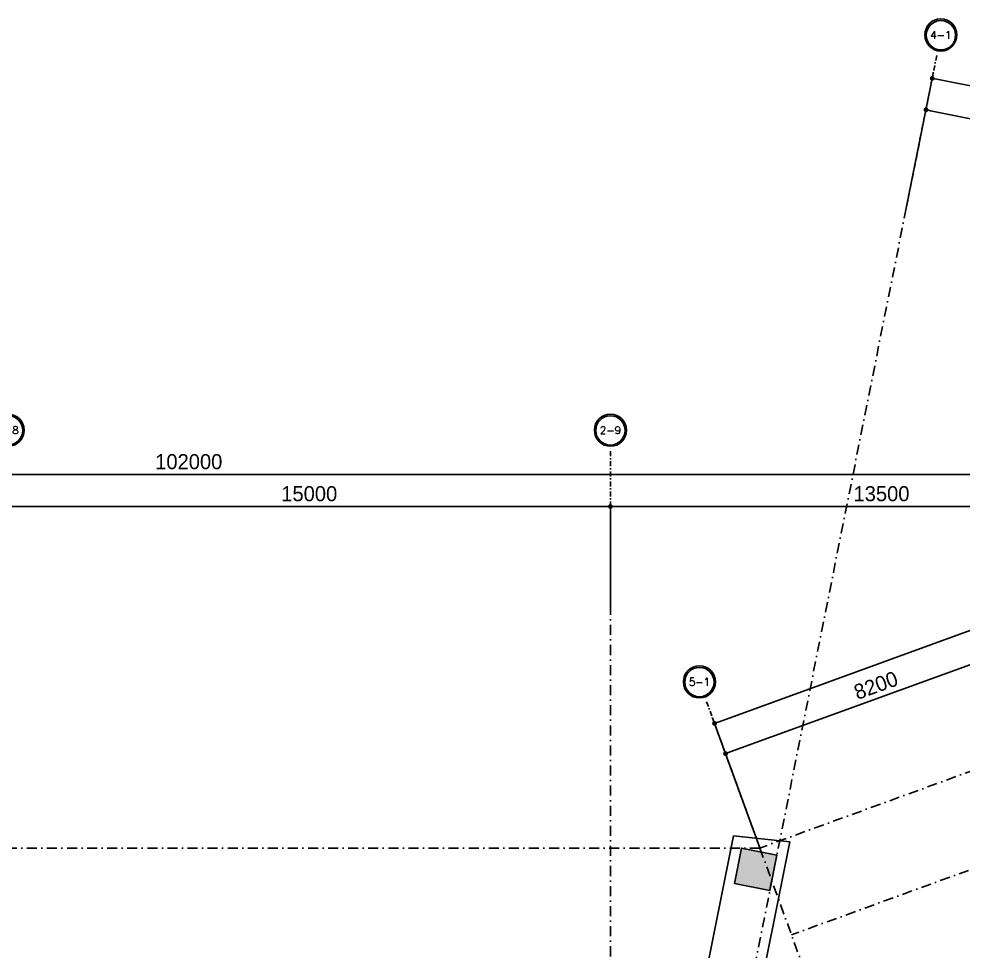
# Model space of a CAD drawing. Extents: x -354516 to 794396, y -401250 to -150594.
# Drawn here: x -7231 to 16282, y -321017 to -297811 of the extents above; entities that cross this region are included whole.
import ezdxf
from ezdxf.enums import TextEntityAlignment as Align

# ---------------------------------------------------------------- set-up
doc = ezdxf.new("R2010")
doc.units = 0
doc.header["$LTSCALE"] = 1000
doc.header["$MEASUREMENT"] = 0
doc.linetypes.add('DASHDOT2', pattern=[0.5, 0.25, -0.125, 0, -0.125])
doc.linetypes.add('DOTE', pattern=[2.42, 2, -0.2, 0.02, -0.2])
for name, color, linetype in [('5', 5, 'Continuous'), ('A-轴线1', 1, 'DOTE'), ('AXIS', 35, 'Continuous'), ('AXIS_TEXT', 7, 'Continuous'), ('COLUMN', 2, 'Continuous'), ('P-完成面', 4, 'Continuous'), ('PUB_HATCH', 8, 'Continuous'), ('墙体', 7, 'Continuous')]:
    doc.layers.add(name, color=color, linetype=linetype)
doc.styles.add('_TCH_AXIS', font='COMPLEX', dxfattribs={"bigfont": 'GBCBIG'})
doc.styles.add('COMPLEX', font='COMPLEX')
doc.styles.add('Word-n', font='stylu.ttf')
doc.dimstyles.new('1-150', dxfattribs={"dimscale": 150, "dimtxt": 2.5, "dimasz": 0.8, "dimexe": 0.8, "dimexo": 0, "dimgap": 0.8, "dimtad": 1, "dimdec": 0, "dimzin": 0, "dimdsep": 46, "dimtxsty": 'Word-n', "dimblk": 'DOT', "dimcen": 0, "dimclrd": 137, "dimclre": 137, "dimclrt": 35, "dimadec": 4, "dimazin": 0, "dimtfac": 1, "dimtdec": 0, "dimtofl": 0, "dimtmove": 2, "dimatfit": 3, "dimldrblk": 'A', "dimfxl": 0, "dimtolj": 1, "dimtzin": 0, "dimarcsym": 0})

# ---------------------------------------------------------------- blocks, each defined once
blk = doc.blocks.new('_FZH')
at = {"color": 255}
blk.add_lwpolyline([(-0.5, -0.5), (0.5, -0.5), (0.5, 0.5), (-0.5, 0.5)], close=True, dxfattribs=at)
at = {"layer": 'PUB_HATCH', "color": 250}
blk.add_solid([(-0.5, -0.5), (0.5, -0.5), (-0.5, 0.5), (0.5, 0.5)], dxfattribs=at)
blk = doc.blocks.new('_AXISO')
blk.add_circle((0, 0), 0.5)
at = {"layer": 'AXIS_TEXT', "style": 'COMPLEX', "width": 1.041667}
blk.add_attdef('A', text='', height=0.56, dxfattribs=at).set_placement((-0.25, -0.28), (0.25, -0.28), align=Align.FIT)
blk = doc.blocks.new('_Dot')
at = {"color": 0, "linetype": 'ByBlock', "lineweight": -2}
blk.add_line((-0.5, 0), (-1, 0), dxfattribs=at)
at = {"color": 0, "linetype": 'ByBlock', "const_width": 0.5}
blk.add_lwpolyline([(-0.25, 0, 1), (0.25, 0, 1)], format="xyb", close=True, dxfattribs=at)
blk = doc.blocks.new('*D157')
at = {"layer": 'Defpoints', "color": 0}
for p in [(89936, 75887), (-12064, 72587), (89936, 72587)]:
    blk.add_point(p, dxfattribs=at)
at = {"layer": '墙体', "color": 137, "lineweight": -2}
for p, q in [((-12064, 72587), (-12064, 76007)), ((89936, 72587), (89936, 76007)), ((-11944, 75887), (89816, 75887))]:
    blk.add_line(p, q, dxfattribs=at)
at = {"layer": '墙体', "color": 137, "lineweight": -2, "xscale": 120, "yscale": 120, "zscale": 120, "rotation": 180}
blk.add_blockref('_Dot', (-12064, 75887), dxfattribs=at)
at = {"layer": '墙体', "color": 137, "lineweight": -2, "xscale": 120, "yscale": 120, "zscale": 120}
blk.add_blockref('_Dot', (89936, 75887), dxfattribs=at)
at = {"layer": '墙体', "color": 35, "insert": (38936, 76201), "char_height": 375, "attachment_point": 5, "style": 'Word-n'}
blk.add_mtext('\\A1;102000', dxfattribs=at)
blk = doc.blocks.new('A')
at = {"color": 134}
for p, q in [((-0.37, 0), (-2.13, 0)), ((-1.44, 1.15), (-1.09, 1.44)), ((-1.44, 1.15), (-0.37, 0)), ((-1.44, -1.15), (-0.37, 0)), ((-1.09, 1.44), (0, 0)), ((-1.09, -1.44), (0, 0)), ((-1.44, -1.15), (-1.09, -1.44))]:
    blk.add_line(p, q, dxfattribs=at)
for points in [[(-1.44, 1.15), (-1.09, 1.44), (-0.37, 0), (0, 0)], [(-1.44, -1.15), (-1.09, -1.44), (-0.37, 0), (0, 0)]]:
    blk.add_solid(points, dxfattribs=at)
blk = doc.blocks.new('*D165')
at = {"layer": 'Defpoints', "color": 0}
for p in [(49436, 75087), (34436, 72587), (49436, 72587)]:
    blk.add_point(p, dxfattribs=at)
at = {"layer": '墙体', "color": 137, "lineweight": -2}
for p, q in [((34436, 72587), (34436, 75207)), ((34556, 75087), (49316, 75087)), ((49436, 72587), (49436, 75207))]:
    blk.add_line(p, q, dxfattribs=at)
at = {"layer": '墙体', "color": 137, "lineweight": -2, "xscale": 120, "yscale": 120, "zscale": 120, "rotation": 180}
blk.add_blockref('_Dot', (34436, 75087), dxfattribs=at)
at = {"layer": '墙体', "color": 137, "lineweight": -2, "xscale": 120, "yscale": 120, "zscale": 120}
blk.add_blockref('_Dot', (49436, 75087), dxfattribs=at)
at = {"layer": '墙体', "color": 35, "insert": (41936, 75404), "char_height": 375, "attachment_point": 5, "style": 'Word-n'}
blk.add_mtext('\\A1;15000', dxfattribs=at)
blk = doc.blocks.new('*D166')
at = {"layer": 'Defpoints', "color": 0}
for p in [(62936, 75087), (49436, 72587), (62936, 72587)]:
    blk.add_point(p, dxfattribs=at)
at = {"layer": '墙体', "color": 137, "lineweight": -2}
for p, q in [((49436, 72587), (49436, 75207)), ((49556, 75087), (62816, 75087)), ((62936, 72587), (62936, 75207))]:
    blk.add_line(p, q, dxfattribs=at)
at = {"layer": '墙体', "color": 137, "lineweight": -2, "xscale": 120, "yscale": 120, "zscale": 120, "rotation": 180}
blk.add_blockref('_Dot', (49436, 75087), dxfattribs=at)
at = {"layer": '墙体', "color": 137, "lineweight": -2, "xscale": 120, "yscale": 120, "zscale": 120}
blk.add_blockref('_Dot', (62936, 75087), dxfattribs=at)
at = {"layer": '墙体', "color": 35, "insert": (56186, 75404), "char_height": 375, "attachment_point": 5, "style": 'Word-n'}
blk.add_mtext('\\A1;13500', dxfattribs=at)
blk = doc.blocks.new('*D176')
at = {"layer": 'Defpoints', "color": 0}
for p in [(56801, 82511), (77845, 81668), (77198, 78432)]:
    blk.add_point(p, dxfattribs=at)
at = {"layer": '墙体', "color": 137, "lineweight": -2}
for p, q in [((56801, 82511), (57472, 85865)), ((57566, 85724), (77727, 81691)), ((77198, 78432), (77868, 81786))]:
    blk.add_line(p, q, dxfattribs=at)
at = {"layer": '墙体', "color": 137, "lineweight": -2, "xscale": 120, "yscale": 120, "zscale": 120}
for p, rotation in [((57449, 85747), 168.6900675259798), ((77845, 81668), 348.6900675259798)]:
    blk.add_blockref('_Dot', p, dxfattribs=dict(at, rotation=rotation))
at = {"layer": '墙体', "color": 35, "insert": (67709, 84017), "char_height": 375, "attachment_point": 5, "rotation": 348.6901, "style": 'Word-n'}
blk.add_mtext('\\A1;20800', dxfattribs=at)
blk = doc.blocks.new('*D177')
at = {"layer": 'Defpoints', "color": 0}
for p in [(63666, 83688), (56801, 82511), (63175, 81236)]:
    blk.add_point(p, dxfattribs=at)
at = {"layer": '墙体', "color": 137, "lineweight": -2}
for p, q in [((56801, 82511), (57315, 85080)), ((57409, 84939), (63548, 83711)), ((63175, 81236), (63689, 83806))]:
    blk.add_line(p, q, dxfattribs=at)
at = {"layer": '墙体', "color": 137, "lineweight": -2, "xscale": 120, "yscale": 120, "zscale": 120}
for p, rotation in [((57292, 84963), 168.6900675259798), ((63666, 83688), 348.6900675259798)]:
    blk.add_blockref('_Dot', p, dxfattribs=dict(at, rotation=rotation))
at = {"layer": '墙体', "color": 35, "insert": (60541, 84636), "char_height": 375, "attachment_point": 5, "rotation": 348.6901, "style": 'Word-n'}
blk.add_mtext('\\A1;6500', dxfattribs=at)
blk = doc.blocks.new('*D152')
at = {"layer": 'Defpoints', "color": 0}
for p in [(76649, 78648), (77778, 75547), (53158, 66587)]:
    blk.add_point(p, dxfattribs=at)
at = {"layer": '墙体', "color": 137, "lineweight": -2}
for p, q in [((52142, 69729), (76536, 78607)), ((77778, 75547), (76608, 78761)), ((53158, 66587), (51988, 69800))]:
    blk.add_line(p, q, dxfattribs=at)
at = {"layer": '墙体', "color": 137, "lineweight": -2, "xscale": 120, "yscale": 120, "zscale": 120}
for p, rotation in [((76649, 78648), 19.99999999999985), ((52029, 69688), 199.9999999999999)]:
    blk.add_blockref('_Dot', p, dxfattribs=dict(at, rotation=rotation))
at = {"layer": '墙体', "color": 35, "insert": (64231, 74465), "char_height": 375, "attachment_point": 5, "rotation": 20, "style": 'Word-n'}
blk.add_mtext('\\A1;26200', dxfattribs=at)
blk = doc.blocks.new('*D153')
at = {"layer": 'Defpoints', "color": 0}
for p in [(60008, 71740), (60863, 69391), (53158, 66587)]:
    blk.add_point(p, dxfattribs=at)
at = {"layer": '墙体', "color": 137, "lineweight": -2}
for p, q in [((60863, 69391), (59967, 71853)), ((52415, 68977), (59895, 71699)), ((53158, 66587), (52262, 69049))]:
    blk.add_line(p, q, dxfattribs=at)
at = {"layer": '墙体', "color": 137, "lineweight": -2, "xscale": 120, "yscale": 120, "zscale": 120}
for p, rotation in [((60008, 71740), 19.99999999999985), ((52303, 68936), 199.9999999999999)]:
    blk.add_blockref('_Dot', p, dxfattribs=dict(at, rotation=rotation))
at = {"layer": '墙体', "color": 35, "insert": (56047, 70634), "char_height": 375, "attachment_point": 5, "rotation": 20, "style": 'Word-n'}
blk.add_mtext('\\A1;8200', dxfattribs=at)
blk = doc.blocks.new('GRID')
at = {"layer": '5', "color": 250, "ltscale": 2}
for centre in [(57664.4, 86819.8), (34436.4, 76980.7), (49436.4, 76980.7), (51652.7, 70715.3)]:
    blk.add_circle(centre, 364.6, dxfattribs=at)
at = {"layer": '墙体', "color": 35, "linetype": 'DASHDOT2', "ltscale": 0.5}
for p, q in [((56801.5, 82511.2), (57585.9, 86433.5)), ((49436.4, 72586.5), (49436.4, 76586.5)), ((53157.6, 66586.5), (51789.5, 70345.3))]:
    blk.add_line(p, q, dxfattribs=at)
at = {"layer": '墙体', "color": 250, "linetype": 'DASHDOT2', "lineweight": -3}
for p, q in [((56801.5, 82511.2), (51216.5, 54586.5)), ((89053.9, 79651.7), (53157.6, 66586.5)), ((89840.5, 77490.4), (53944.3, 64425.2)), ((49436.4, 51886.5), (49436.4, 72586.5)), ((53157.6, 66586.5), (-19063.6, 66586.5)), ((53157.6, 66586.5), (57525.3, 54586.5))]:
    blk.add_line(p, q, dxfattribs=at)
at = {"layer": 'AXIS'}
ref = blk.add_blockref('_AXISO', (57664.4, 86825.7), dxfattribs=dict(at, xscale=800, yscale=800, zscale=800))
ref.add_attrib('A', '4-1', dxfattribs={"layer": 'AXIS_TEXT', "height": 196.63, "style": '_TCH_AXIS'}).set_placement((57402.2, 86727.4), (57926.5, 86727.4), align=Align.FIT)
ref = blk.add_blockref('_AXISO', (34436.4, 76986.5), dxfattribs=dict(at, xscale=800, yscale=800, zscale=800))
ref.add_attrib('A', '2-8', dxfattribs={"layer": 'AXIS_TEXT', "height": 185, "style": '_TCH_AXIS'}).set_placement((34172.1, 76894), (34700.7, 76894), align=Align.FIT)
ref = blk.add_blockref('_AXISO', (49436.4, 76986.5), dxfattribs=dict(at, xscale=800, yscale=800, zscale=800))
ref.add_attrib('A', '2-9', dxfattribs={"layer": 'AXIS_TEXT', "height": 185, "style": '_TCH_AXIS'}).set_placement((49172.1, 76894), (49700.7, 76894), align=Align.FIT)
ref = blk.add_blockref('_AXISO', (51652.7, 70721.2), dxfattribs=dict(at, xscale=800, yscale=800, zscale=800))
ref.add_attrib('A', '5-1', dxfattribs={"layer": 'AXIS_TEXT', "height": 199.75, "style": '_TCH_AXIS'}).set_placement((51391.2, 70621.3), (51914.3, 70621.3), align=Align.FIT)
at = {"layer": '墙体', "color": 137}
for p1, p2, distance, picture, middle in [((56801.5, 82511.2), (77197.5, 78432), 3300, '*D176', (67708.5, 84016.7)), ((56801.5, 82511.2), (63175.2, 81236.4), 2500, '*D177', (60540.8, 84636.1)), ((53157.6, 66586.5), (77777.6, 75547.5), 3300, '*D152', (64230.9, 74464.8)), ((-12063.6, 72586.5), (89936.4, 72586.5), 3300, '*D157', (38936.4, 76200.8)), ((34436.4, 72586.5), (49436.4, 72586.5), 2500, '*D165', (41936.4, 75403.5)), ((49436.4, 72586.5), (62936.4, 72586.5), 2500, '*D166', (56186.4, 75403.5)), ((53157.6, 66586.5), (60863.1, 69391.1), 2500, '*D153', (56047.5, 70634.4))]:
    dim = blk.add_aligned_dim(p1=p1, p2=p2, distance=distance, dimstyle='1-150', dxfattribs=at)
    dim.commit()
    dim.dimension.update_dxf_attribs({"geometry": picture, "text_midpoint": middle})

msp = doc.modelspace()

# ---------------------------------------------------------------- linework, layer by layer
at = {"layer": 'P-完成面'}
msp.add_lwpolyline([(10567.9, -318147.5), (11965.8, -318296.4), (10135.1, -327450), (8707.4, -327450), (10567.9, -318147.5)], dxfattribs=at)

# ---------------------------------------------------------------- block references
at = {"layer": 'A-轴线1'}
msp.add_blockref('GRID', (-41936.4, -385036.5), dxfattribs=at)
at = {"layer": 'COLUMN', "xscale": 900.0000000000058, "yscale": 900.0000000000058, "zscale": 900.0000000000058, "rotation": 168.6900675259802}
msp.add_blockref('_FZH', (11115.3, -318979.5), dxfattribs=at)

doc.saveas('drawing.dxf')
